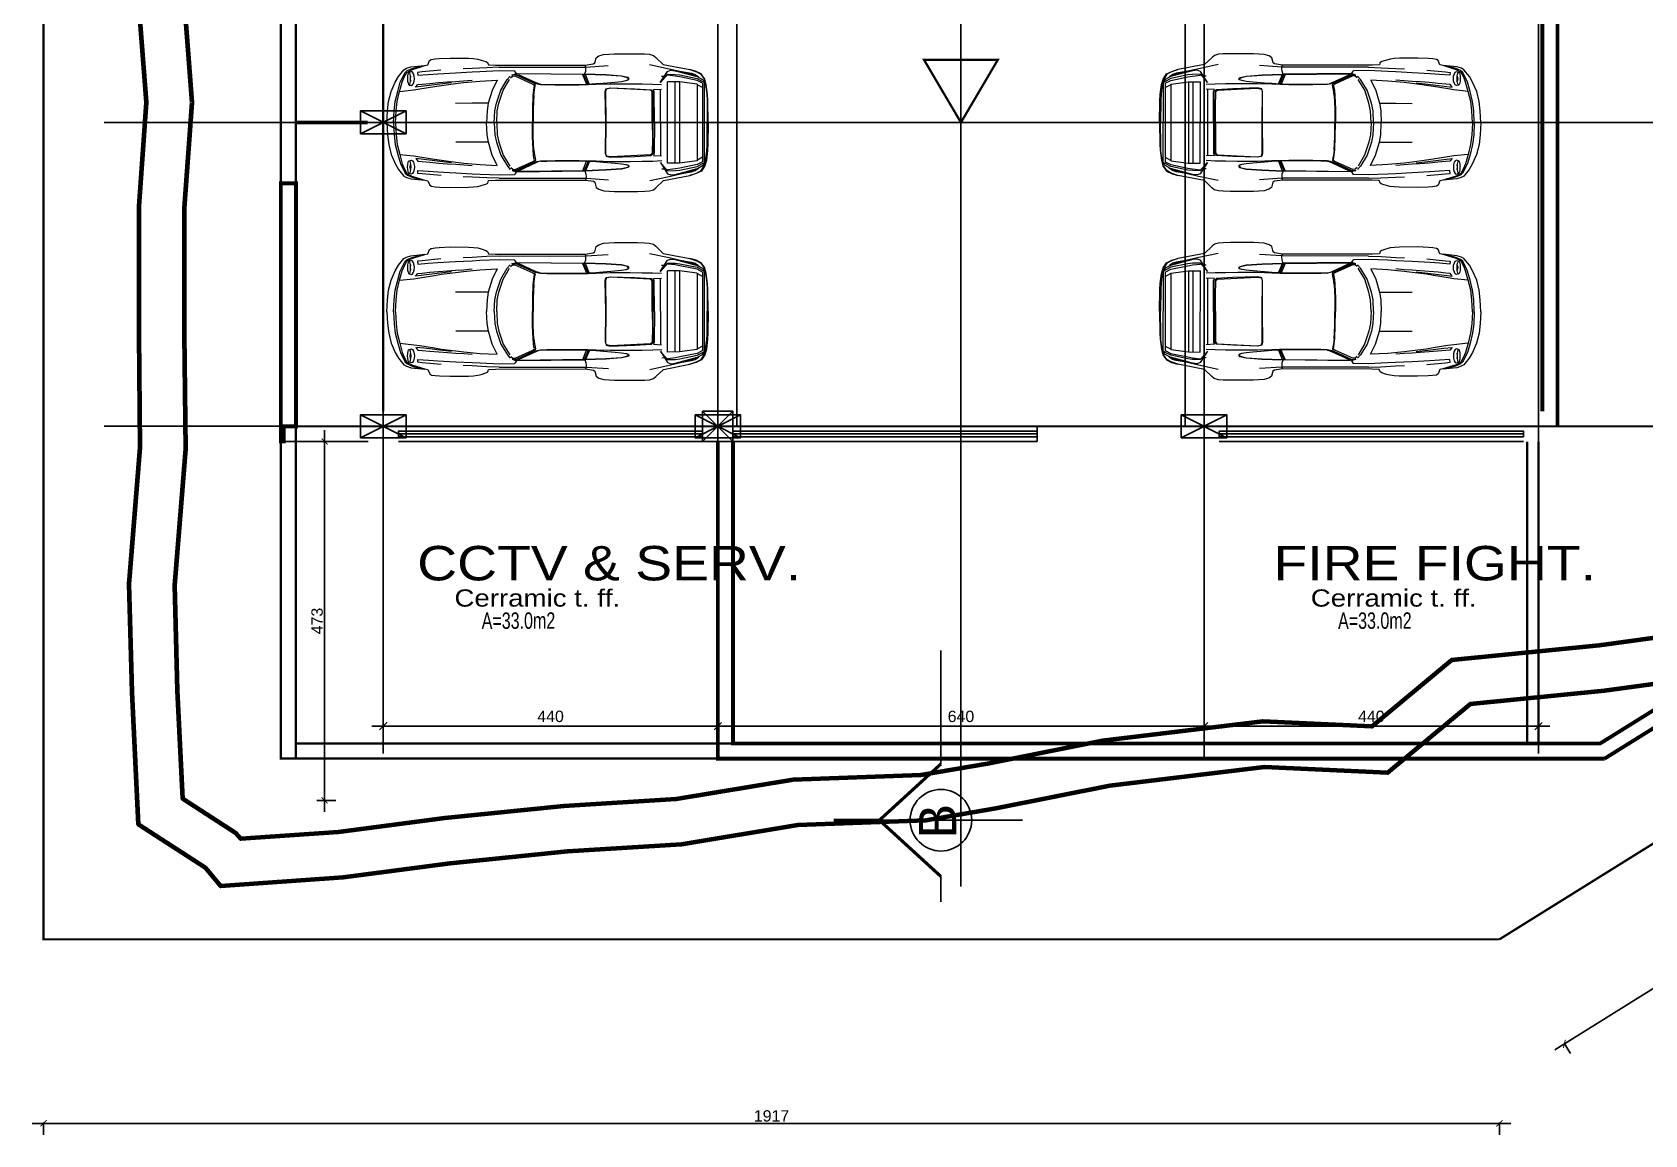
# Model space of a CAD drawing. Extents: x 250879 to 348495, y -51522 to -9360.
# Drawn here: x 326427 to 328550, y -44305 to -42853 of the extents above; entities that cross this region are included whole.
import ezdxf

# ---------------------------------------------------------------- set-up
doc = ezdxf.new("R2010")
doc.units = 0
doc.layers.get('0').update_dxf_attribs({"linetype": 'CONTINUOUS'})
doc.layers.get('DEFPOINTS').update_dxf_attribs({"color": 9, "linetype": 'CONTINUOUS'})
for name, color, linetype, lineweight in [('A-text finishing', 6, 'CONTINUOUS', 13), ('A-text function', 30, 'CONTINUOUS', 20), ('excavation border', 5, 'CONTINUOUS', 30), ('FIGURES', 153, 'CONTINUOUS', 0)]:
    doc.layers.add(name, color=color, linetype=linetype, lineweight=lineweight)
for name, color, linetype in [('AXIS', 1, 'CONTINUOUS'), ('COLUMN', 5, 'CONTINUOUS'), ('DIM', 3, 'CONTINUOUS'), ('FURNITURE', 4, 'CONTINUOUS'), ('HATCH', 8, 'CONTINUOUS'), ('TEXT', 3, 'CONTINUOUS'), ('WALL', 7, 'CONTINUOUS'), ('WALL1', 2, 'CONTINUOUS')]:
    doc.layers.add(name, color=color, linetype=linetype)
doc.styles.add('ARIAL', font='BOD_CR.TTF', dxfattribs={"width": 1.2})
doc.styles.get("Standard").update_dxf_attribs({"font": 'sanss___.ttf', "height": 15})
doc.dimstyles.get("Standard").update_dxf_attribs({"dimtxt": 15, "dimasz": 10, "dimexe": 10, "dimexo": 30, "dimgap": 5, "dimtad": 1, "dimdec": 0, "dimdsep": 46, "dimtxsty": 'Standard', "dimblk1": 'ARCHTICK', "dimblk2": 'ARCHTICK', "dimsah": 1, "dimcen": 2.5, "dimdle": 15, "dimclrd": 3, "dimclre": 3, "dimclrt": 3, "dimazin": 0, "dimtfac": 1, "dimtdec": 0, "dimtmove": 2, "dimatfit": 2, "dimldrblk": 'ARCHTICK', "dimfxl": 1.0455, "dimfxlon": 1, "dimtolj": 1, "dimtzin": 0, "dimarcsym": 0})
doc.dimstyles.new('STANDARD$0', dxfattribs={"dimscale": 0, "dimtxt": 12, "dimasz": 8, "dimexe": 15, "dimexo": 0.0625, "dimgap": 2, "dimtad": 1, "dimdec": 0, "dimzin": 0, "dimdsep": 46, "dimtxsty": 'Standard', "dimblk1": 'ARCHTICK', "dimblk2": 'ARCHTICK', "dimsah": 1, "dimcen": 0.09, "dimdle": 15, "dimclrd": 3, "dimclre": 3, "dimclrt": 3, "dimazin": 0, "dimtfac": 1, "dimtdec": 0, "dimtofl": 0, "dimtmove": 1, "dimatfit": 3, "dimldrblk": 'ARCHTICK', "dimfxl": 1.0455, "dimfxlon": 1, "dimtolj": 1, "dimtzin": 0, "dimarcsym": 0})

# ---------------------------------------------------------------- blocks, each defined once
blk = doc.blocks.new('_ARCHTICK')
at = {"color": 0, "linetype": 'ByBlock', "const_width": 0.15}
blk.add_lwpolyline([(-0.5, -0.5), (0.5, 0.5)], dxfattribs=at)
blk = doc.blocks.new('*D1621')
at = {"layer": 'DEFPOINTS', "color": 0, "linetype": 'ByBlock', "ltscale": 3, "transparency": 16777216}
for p in [(326888.8, -43759.3), (327329.3, -43759.3), (327329.3, -43767.1)]:
    blk.add_point(p, dxfattribs=at)
at = {"layer": 'WALL1', "color": 3, "linetype": 'ByBlock', "lineweight": -2, "ltscale": 3, "transparency": 16777216}
for p, q in [((326873.8, -43767.1), (327344.3, -43767.1)), ((326888.8, -43767.1), (326888.8, -43777.1)), ((327329.3, -43767.1), (327329.3, -43777.1))]:
    blk.add_line(p, q, dxfattribs=at)
at = {"layer": 'WALL1', "color": 3, "linetype": 'ByBlock', "lineweight": -2, "ltscale": 3, "transparency": 16777216, "xscale": 10, "yscale": 10, "zscale": 10, "rotation": 180}
blk.add_blockref('_ARCHTICK', (326888.8, -43767.1), dxfattribs=at)
at = {"layer": 'WALL1', "color": 3, "linetype": 'ByBlock', "lineweight": -2, "ltscale": 3, "transparency": 16777216, "xscale": 10, "yscale": 10, "zscale": 10}
blk.add_blockref('_ARCHTICK', (327329.3, -43767.1), dxfattribs=at)
at = {"layer": 'WALL1', "color": 3, "linetype": 'ByBlock', "ltscale": 3, "transparency": 16777216, "insert": (327109.1, -43754.3), "char_height": 15, "attachment_point": 5}
blk.add_mtext('\\A1;440', dxfattribs=at)
blk = doc.blocks.new('*D1622')
at = {"layer": 'DEFPOINTS', "color": 0, "linetype": 'ByBlock', "ltscale": 3, "transparency": 16777216}
for p in [(327329.3, -43759.3), (327969.6, -43767.1), (327969.6, -43767.1)]:
    blk.add_point(p, dxfattribs=at)
at = {"layer": 'WALL1', "color": 3, "linetype": 'ByBlock', "lineweight": -2, "ltscale": 3, "transparency": 16777216}
for p, q in [((327969.6, -43767.1), (327969.6, -43757.1)), ((327314.3, -43767.1), (327984.6, -43767.1)), ((327329.3, -43767.1), (327329.3, -43777.1))]:
    blk.add_line(p, q, dxfattribs=at)
at = {"layer": 'WALL1', "color": 3, "linetype": 'ByBlock', "lineweight": -2, "ltscale": 3, "transparency": 16777216, "xscale": 10, "yscale": 10, "zscale": 10, "rotation": 180}
blk.add_blockref('_ARCHTICK', (327329.3, -43767.1), dxfattribs=at)
at = {"layer": 'WALL1', "color": 3, "linetype": 'ByBlock', "lineweight": -2, "ltscale": 3, "transparency": 16777216, "xscale": 10, "yscale": 10, "zscale": 10}
blk.add_blockref('_ARCHTICK', (327969.6, -43767.1), dxfattribs=at)
at = {"layer": 'WALL1', "color": 3, "linetype": 'ByBlock', "ltscale": 3, "transparency": 16777216, "insert": (327649.5, -43754.3), "char_height": 15, "attachment_point": 5}
blk.add_mtext('\\A1;640', dxfattribs=at)
blk = doc.blocks.new('*D1629')
at = {"layer": 'DEFPOINTS', "color": 0, "linetype": 'ByBlock', "ltscale": 3, "transparency": 16777216}
for p in [(327969.6, -43759.3), (328410.1, -43759.3), (327969.6, -43767.1)]:
    blk.add_point(p, dxfattribs=at)
at = {"layer": 'WALL1', "color": 3, "linetype": 'ByBlock', "lineweight": -2, "ltscale": 3, "transparency": 16777216}
for p, q in [((328425.1, -43767.1), (327954.6, -43767.1)), ((327969.6, -43767.1), (327969.6, -43777.1)), ((328410.1, -43767.1), (328410.1, -43777.1))]:
    blk.add_line(p, q, dxfattribs=at)
at = {"layer": 'WALL1', "color": 3, "linetype": 'ByBlock', "lineweight": -2, "ltscale": 3, "transparency": 16777216, "xscale": 10, "yscale": 10, "zscale": 10, "rotation": 180}
blk.add_blockref('_ARCHTICK', (327969.6, -43767.1), dxfattribs=at)
at = {"layer": 'WALL1', "color": 3, "linetype": 'ByBlock', "lineweight": -2, "ltscale": 3, "transparency": 16777216, "xscale": 10, "yscale": 10, "zscale": 10}
blk.add_blockref('_ARCHTICK', (328410.1, -43767.1), dxfattribs=at)
at = {"layer": 'WALL1', "color": 3, "linetype": 'ByBlock', "ltscale": 3, "transparency": 16777216, "insert": (328189.9, -43754.3), "char_height": 15, "attachment_point": 5}
blk.add_mtext('\\A1;440', dxfattribs=at)
blk = doc.blocks.new('*D1631')
at = {"layer": 'DEFPOINTS', "color": 0, "linetype": 'Continuous', "ltscale": 3, "transparency": 16777216}
for p in [(326688.3, -43392.3), (326688.3, -43864.8), (326811.5, -43864.8)]:
    blk.add_point(p, dxfattribs=at)
at = {"layer": 'WALL', "color": 3, "linetype": 'Continuous', "lineweight": -2, "ltscale": 3, "transparency": 16777216}
for p, q in [((326811.5, -43377.3), (326811.5, -43879.8)), ((326801.5, -43392.3), (326826.5, -43392.3)), ((326801.5, -43864.8), (326826.5, -43864.8))]:
    blk.add_line(p, q, dxfattribs=at)
at = {"layer": 'WALL', "color": 3, "linetype": 'Continuous', "lineweight": -2, "ltscale": 3, "transparency": 16777216, "xscale": 8, "yscale": 8, "zscale": 8}
for p, rotation in [((326811.5, -43392.3), 90), ((326811.5, -43864.8), 270)]:
    blk.add_blockref('_ARCHTICK', p, dxfattribs=dict(at, rotation=rotation))
at = {"layer": 'WALL', "color": 3, "linetype": 'Continuous', "ltscale": 3, "transparency": 16777216, "insert": (326801.7, -43628.6), "char_height": 15, "attachment_point": 5, "rotation": 90}
blk.add_mtext('\\A1;473', dxfattribs=at)
blk = doc.blocks.new('XREF1$0$02PCAR09')
at = {"color": 0, "linetype": 'ByBlock'}
for p, q in [((-139.39, 33.77), (-143.26, 30.05)), ((-138.14, 34.83), (-139.39, 33.77)), ((-136.04, 35.43), (-138.14, 34.83)), ((-133.57, 35.58), (-136.04, 35.43)), ((-129.86, 35.7), (-133.57, 35.58)), ((-117.88, 35.7), (-129.86, 35.7)), ((-112.33, 35.34), (-117.88, 35.7)), ((-109.85, 34.59), (-112.33, 35.34)), ((-108.47, 33.6), (-109.85, 34.59)), ((-107.73, 30.95), (-108.47, 33.6)), ((-42.26, 33.45), (-44.85, 33.29)), ((-32.75, 33.53), (-42.26, 33.45)), ((-27.18, 33.31), (-32.75, 33.53)), ((-164.79, 22.49), (-162.98, 25.22)), ((-162.98, 25.22), (-160.29, 26.5)), ((-160.49, 26.23), (-162.81, 24.98)), ((-149.39, 26.87), (-160.88, 23.8)), ((-157.04, 27.42), (-160.49, 26.23)), ((-160.29, 26.5), (-157.04, 27.42)), ((-157.91, 25.53), (-159.78, 24.91)), ((-152.81, 26.43), (-157.91, 25.53)), ((-153.83, 25.85), (-157.91, 25.01)), ((-143.26, 30.05), (-157.04, 27.42)), ((-153.47, 26.28), (-153.83, 25.85)), ((-146.25, 27.9), (-152.81, 26.43)), ((-147.04, 27.13), (-149.39, 26.87)), ((-145.43, 26.52), (-147.04, 27.13)), ((-136.16, 30.07), (-146.25, 27.9)), ((-141.73, 20.71), (-145.43, 26.52)), ((-103.18, 28.82), (-114.79, 29.59)), ((-113.44, 24.69), (-102.68, 25.08)), ((-107, 30.43), (-107.73, 30.95)), ((-102.8, 29.76), (-107, 30.43)), ((-103.18, 28.82), (-102.8, 29.76)), ((-58.2, 28.79), (-103.18, 28.82)), ((-103.18, 28.09), (-103.18, 28.82)), ((-103.06, 26.7), (-103.18, 28.09)), ((-102.68, 25.44), (-103.06, 26.7)), ((-56.22, 29.83), (-102.8, 29.76)), ((-67.1, 25.44), (-102.68, 25.06)), ((-102.68, 25.08), (-102.68, 25.44)), ((-102.68, 24.94), (-67.65, 25.32)), ((-66.42, 25.2), (-67.39, 24.89)), ((-67.1, 25.46), (-66.11, 26.89)), ((-67.1, 25.54), (-67.1, 25.54)), ((-64.81, 24.72), (-67.1, 25.46)), ((-58.32, 27.06), (-66.11, 26.89)), ((-48.2, 26.63), (-58.32, 27.06)), ((-58.2, 28.77), (-51.78, 28.55)), ((-52.64, 29.95), (-56.22, 29.83)), ((-52.16, 31.23), (-52.64, 29.95)), ((-51.29, 31.76), (-52.16, 31.23)), ((-51.78, 28.55), (-44.15, 28.14)), ((-48.85, 32.53), (-51.29, 31.76)), ((-47.09, 33.02), (-48.85, 32.53)), ((-44.15, 26.41), (-48.2, 26.63)), ((-44.85, 33.29), (-47.09, 33.02)), ((-44.15, 28.14), (-39.54, 27.93)), ((-35.6, 25.95), (-44.15, 26.41)), ((-26.33, 25.46), (-35.6, 25.95)), ((-28.03, 27.35), (-18.29, 26.45)), ((-24.96, 33.14), (-27.18, 33.31)), ((-21.41, 25.08), (-26.33, 25.46)), ((-22.98, 32.83), (-24.96, 33.14)), ((-22.13, 32.24), (-22.98, 32.83)), ((-21.22, 30), (-22.13, 32.24)), ((-16.03, 24.72), (-21.41, 25.08)), ((-19.65, 29.66), (-21.22, 30)), ((-12.48, 29.04), (-19.65, 29.78)), ((-12.79, 27.56), (-19.65, 29.66)), ((-18.29, 26.45), (-15.88, 26.19)), ((-13.04, 28.18), (-17.96, 29.55)), ((-15.88, 26.19), (-16.03, 24.72)), ((-14.12, 24.14), (-13.76, 25.41)), ((-13.76, 25.41), (-13.28, 26.26)), ((-13.28, 26.26), (-12.67, 26.55)), ((-10.59, 27.09), (-13.04, 28.18)), ((-10.26, 26.19), (-12.79, 27.56)), ((-12.67, 26.55), (-11.49, 26.19)), ((-10.14, 28.29), (-12.48, 29.04)), ((-12.22, 24.26), (-12.07, 25.22)), ((-12.07, 25.22), (-11.81, 25.93)), ((-11.81, 25.93), (-11.49, 26.19)), ((-11.49, 26.19), (-11.18, 25.93)), ((-11.18, 25.93), (-10.93, 25.22)), ((-10.93, 25.22), (-10.74, 24.13)), ((-9.43, 26.13), (-10.59, 27.09)), ((-8.9, 23.63), (-10.26, 26.19)), ((-8.78, 27.56), (-10.14, 28.29)), ((-6.9, 21.08), (-9.43, 26.13)), ((-5.94, 24.09), (-8.78, 27.56)), ((-166.21, 14.44), (-165.56, 19.69)), ((-165.19, 19.69), (-165.8, 14.82)), ((-165.56, 19.69), (-164.79, 22.49)), ((-164.42, 22.49), (-165.19, 19.69)), ((-163.6, 22.32), (-164.59, 21.21)), ((-163.6, 21.32), (-164.59, 20.71)), ((-164.59, -21.21), (-164.59, 21.21)), ((-162.81, 24.98), (-164.42, 22.49)), ((-160.88, 23.8), (-163.6, 22.32)), ((-160.77, 22.81), (-163.6, 21.32)), ((-163.6, 20.33), (-160.77, 21.82)), ((-163.6, 20.33), (-163.6, -20.33)), ((-163.6, 18.05), (-160.88, 19.53)), ((-161.5, 23.73), (-161.74, 23.33)), ((-159.78, 24.91), (-161.5, 23.73)), ((-151.85, 24.65), (-160.77, 22.81)), ((-160.77, 21.82), (-151.85, 23.66)), ((-160.77, 19.82), (-151.61, 21.07)), ((-160.77, 19.82), (-160.77, -19.82)), ((-159.78, 24.24), (-160.17, 23.99)), ((-157.91, 25.01), (-159.78, 24.24)), ((-149.51, 24.91), (-151.85, 24.65)), ((-151.85, 23.66), (-149.51, 24.04)), ((-151.61, 21.07), (-151.61, -21.07)), ((-151.61, 21.07), (-145.43, 21.07)), ((-145.43, 25.03), (-149.51, 24.91)), ((-149.51, 24.04), (-145.43, 24.53)), ((-149.26, 21.07), (-149.26, -21.19)), ((-145.43, 25.03), (-141.73, 20.73)), ((-145.43, 24.53), (-145.43, 25.03)), ((-145.43, -21.07), (-145.43, 21.07)), ((-142.39, 24.02), (-143.85, 23.95)), ((-137.77, 19.96), (-142.39, 19.75)), ((-138.14, 17.06), (-142.38, 17.26)), ((-141.73, 17.26), (-141.73, -17.16)), ((-138.57, 15.9), (-138.14, 17.06)), ((-132.34, 20.03), (-137.77, 19.96)), ((-136.98, 17.01), (-137.51, 16.58)), ((-137.08, 16.44), (-136.55, 16.78)), ((-128.55, 17.52), (-136.98, 17.01)), ((-136.55, 16.78), (-115.95, 17.82)), ((-126.04, 20.1), (-132.34, 20.03)), ((-115.76, 17.94), (-128.55, 17.52)), ((-115.78, 20.11), (-126.04, 20.1)), ((-125.42, 22.45), (-125.37, 22.96)), ((-125.08, 22.11), (-125.42, 22.45)), ((-125.37, 22.96), (-124.86, 23.34)), ((-125.15, 22.43), (-125.13, 22.84)), ((-124.89, 22.11), (-125.15, 22.43)), ((-125.13, 22.84), (-124.69, 23.22)), ((-124.01, 21.73), (-125.08, 22.11)), ((-123.84, 21.73), (-124.89, 22.11)), ((-124.86, 23.34), (-121.58, 24.14)), ((-124.69, 23.22), (-121.6, 24.01)), ((-121.62, 21.38), (-124.01, 21.73)), ((-121.62, 21.38), (-123.84, 21.73)), ((-118.22, 21.03), (-121.62, 21.38)), ((-121.6, 24.01), (-113.44, 24.57)), ((-121.58, 24.14), (-113.44, 24.69)), ((-112.19, 20.51), (-118.22, 21.03)), ((-115.95, 17.82), (-113.73, 17.36)), ((-108.37, 19.87), (-115.78, 20.11)), ((-113.56, 17.48), (-115.76, 17.94)), ((-113.73, 17.36), (-113.35, 15.95)), ((-113.2, 16.07), (-113.56, 17.48)), ((-113.44, 24.57), (-102.68, 24.96)), ((-108.37, 20.23), (-112.19, 20.51)), ((-104.22, 19.99), (-108.37, 20.23)), ((-104.27, 19.73), (-108.37, 19.87)), ((-104.9, 20.03), (-102.9, 24.96)), ((-99.56, 19.65), (-104.27, 19.73)), ((-104.22, 19.99), (-102.17, 24.96)), ((-99.52, 19.84), (-104.22, 19.99)), ((-101.45, 24.96), (-103.47, 19.98)), ((-102.68, 25.06), (-102.68, 24.94)), ((-87.11, 19.64), (-99.56, 19.65)), ((-87.11, 19.87), (-99.52, 19.84)), ((-82.86, 19.87), (-87.11, 19.87)), ((-82.86, 19.72), (-87.11, 19.64)), ((-79.67, 19.98), (-82.86, 19.87)), ((-79.63, 19.86), (-82.86, 19.72)), ((-79.67, 19.96), (-78.74, 20.2)), ((-77.89, 20.2), (-79.63, 19.86)), ((-78.74, 20.2), (-77.45, 20.66)), ((-77.21, 20.44), (-77.89, 20.2)), ((-77.45, 20.66), (-68.24, 24.88)), ((-76.59, 20.66), (-77.21, 20.44)), ((-76.95, 19.52), (-76.71, 20.25)), ((-76.73, 18.37), (-76.95, 19.52)), ((-76.42, 16.82), (-76.73, 18.37)), ((-76.71, 20.25), (-76.17, 20.52)), ((-67.39, 24.89), (-76.59, 20.66)), ((-76.22, 19.69), (-76.44, 19.24)), ((-76.44, 19.24), (-76.15, 18.22)), ((-76.1, 14.07), (-76.42, 16.82)), ((-75.65, 20.03), (-76.22, 19.69)), ((-76.17, 20.52), (-66.86, 24.77)), ((-76.15, 18.22), (-75.93, 16.82)), ((-75.93, 16.82), (-75.72, 13.98)), ((-66.4, 24.24), (-75.65, 20.03)), ((-66.86, 24.77), (-65.78, 24.81)), ((-65.14, 24.16), (-66.4, 24.24)), ((-65.78, 24.81), (-64.81, 24.72)), ((-64.13, 23.29), (-65.14, 24.16)), ((-62.4, 22.49), (-63.89, 24.21)), ((-60.22, 16.82), (-63.6, 22.49)), ((-58.97, 16.82), (-62.4, 22.49)), ((-60.22, 16.82), (-60.22, 16.82)), ((-58, 10.14), (-60.22, 16.82)), ((-56.75, 10.14), (-58.97, 16.82)), ((-57.13, 22.11), (-54.53, 16.8)), ((-48.2, 21.63), (-57.13, 22.11)), ((-54.53, 16.8), (-52.55, 10.14)), ((-39.78, 20.85), (-48.2, 21.63)), ((-39.78, 21.75), (-44.12, 22.11)), ((-35.6, 21.46), (-39.78, 21.75)), ((-35.6, 20.37), (-39.78, 20.85)), ((-31.38, 21.21), (-35.6, 21.46)), ((-28.21, 19.38), (-35.6, 20.37)), ((-33.48, 20.69), (-27.45, 19.99)), ((-26.79, 20.88), (-31.38, 21.21)), ((-24.62, 18.78), (-28.21, 19.38)), ((-27.45, 19.99), (-23.36, 19.5)), ((-22.2, 20.45), (-26.79, 20.88)), ((-17.01, 17.6), (-24.62, 18.78)), ((-23.36, 19.5), (-19.12, 18.97)), ((-18.2, 20.06), (-22.2, 20.45)), ((-19.12, 18.97), (-14.89, 18.51)), ((-16, 19.87), (-18.2, 20.06)), ((-13.95, 17.11), (-17.01, 17.6)), ((-14.89, 18.51), (-16, 19.87)), ((-14.22, 22.91), (-14.12, 24.14)), ((-14.12, 21.68), (-14.22, 22.91)), ((-13.76, 20.44), (-14.12, 21.68)), ((-6.56, 16.32), (-13.95, 17.11)), ((-13.28, 19.65), (-13.76, 20.44)), ((-12.67, 19.33), (-13.28, 19.65)), ((-11.49, 19.6), (-12.67, 19.33)), ((-12.31, 22.86), (-12.22, 24.26)), ((-12.24, 21.56), (-12.31, 22.86)), ((-12.04, 22.86), (-12.24, 21.56)), ((-12.07, 20.57), (-12.24, 21.58)), ((-12.22, 24.26), (-12.04, 22.86)), ((-11.81, 19.84), (-12.07, 20.57)), ((-11.49, 19.6), (-11.81, 19.84)), ((-11.18, 19.81), (-11.49, 19.6)), ((-10.93, 20.51), (-11.18, 19.81)), ((-10.74, 21.58), (-10.93, 20.51)), ((-10.74, 24.13), (-10.69, 22.86)), ((-10.69, 22.86), (-10.74, 21.58)), ((-7.91, 21.15), (-8.9, 23.63)), ((-6.56, 16.32), (-7.91, 21.15)), ((-5.57, 16.32), (-6.9, 21.08)), ((-4.27, 21.14), (-5.94, 24.09)), ((-2.17, 16.31), (-4.27, 21.14)), ((-166.57, 0.02), (-166.35, 11.22)), ((-166.35, 11.22), (-166.21, 14.44)), ((-165.94, 11.59), (-166.08, 0)), ((-165.8, 14.82), (-165.94, 11.59)), ((-138.66, 0), (-138.57, 15.9)), ((-137.9, 15.9), (-138.04, 8.28)), ((-137.51, 16.58), (-137.9, 15.9)), ((-137.56, 8.16), (-137.48, 15.78)), ((-137.48, 15.78), (-137.08, 16.44)), ((-113.4, -0.02), (-113.2, 16.07)), ((-113.35, 15.95), (-113.4, 0.02)), ((-76.1, 14.07), (-75.74, 7.15)), ((-75.72, 13.98), (-75.43, 7.15)), ((-57.13, 6.18), (-58, 10.14)), ((-55.9, 6.18), (-56.75, 10.14)), ((-52.55, 10.14), (-44.12, 10.09)), ((-52.55, 10.14), (-51.92, 6.18)), ((-44.12, 10.09), (-35.6, 10.09)), ((-5.26, 11.13), (-6.56, 16.32)), ((-4.27, 11.13), (-5.57, 16.32)), ((-4.7, 6.2), (-5.26, 11.13)), ((-3.7, 6.2), (-4.27, 11.13)), ((-0.87, 11.13), (-2.17, 16.31)), ((-0.31, 6.18), (-0.87, 11.13)), ((-165.94, -11.59), (-166.08, 0)), ((-138.66, 0), (-138.57, -15.9)), ((-138.04, 8.28), (-138.04, 0)), ((-138.04, -8.28), (-138.04, 0)), ((-137.56, 0), (-137.56, 8.16)), ((-137.56, 0), (-137.56, -8.16)), ((-113.4, 0.02), (-113.2, -16.07)), ((-75.74, 7.15), (-75.77, 0)), ((-75.74, -7.15), (-75.77, 0)), ((-75.43, 7.15), (-75.4, 0)), ((-75.43, -7.15), (-75.4, 0)), ((-56.89, 0), (-57.13, 6.18)), ((-56.89, 0), (-57.13, -6.18)), ((-55.64, 0), (-55.9, 6.18)), ((-55.64, 0), (-55.9, -6.18)), ((-51.92, 6.18), (-51.68, 0)), ((-51.92, -6.18), (-51.68, 0)), ((-4.39, 0), (-4.7, 6.2)), ((-4.39, 0), (-4.7, -6.2)), ((-3.4, 0), (-3.7, 6.2)), ((-3.4, 0), (-3.7, -6.2)), ((0, 0), (-0.31, 6.18)), ((0, 0), (-0.31, -6.18)), ((-166.57, -0.02), (-166.35, -11.22)), ((-137.9, -15.9), (-138.04, -8.28)), ((-137.56, -8.16), (-137.48, -15.78)), ((-113.35, -15.95), (-113.4, -0.02)), ((-76.1, -14.07), (-75.74, -7.15)), ((-75.72, -13.98), (-75.43, -7.15)), ((-57.13, -6.18), (-58, -10.14)), ((-55.9, -6.18), (-56.75, -10.14)), ((-52.55, -10.14), (-51.92, -6.18)), ((-4.7, -6.2), (-5.26, -11.13)), ((-3.7, -6.2), (-4.27, -11.13)), ((-0.31, -6.18), (-0.87, -11.13)), ((-166.35, -11.22), (-166.21, -14.44)), ((-166.21, -14.44), (-165.56, -19.69)), ((-165.8, -14.82), (-165.94, -11.59)), ((-165.19, -19.69), (-165.8, -14.82)), ((-138.57, -15.9), (-138.14, -17.06)), ((-137.51, -16.58), (-137.9, -15.9)), ((-136.98, -17.01), (-137.51, -16.58)), ((-137.48, -15.78), (-137.08, -16.44)), ((-137.08, -16.44), (-136.55, -16.78)), ((-113.73, -17.36), (-113.35, -15.95)), ((-113.2, -16.07), (-113.56, -17.48)), ((-76.1, -14.07), (-76.42, -16.82)), ((-75.93, -16.82), (-75.72, -13.98)), ((-58, -10.14), (-60.22, -16.82)), ((-56.75, -10.14), (-58.97, -16.82)), ((-54.53, -16.8), (-52.55, -10.14)), ((-52.55, -10.14), (-44.12, -10.09)), ((-44.12, -10.09), (-35.6, -10.09)), ((-6.56, -16.32), (-13.95, -17.11)), ((-6.56, -16.32), (-7.91, -21.15)), ((-5.57, -16.32), (-6.9, -21.08)), ((-5.26, -11.13), (-6.56, -16.32)), ((-4.27, -11.13), (-5.57, -16.32)), ((-2.17, -16.31), (-4.27, -21.14)), ((-0.87, -11.13), (-2.17, -16.31)), ((-165.56, -19.69), (-164.79, -22.49)), ((-164.42, -22.49), (-165.19, -19.69)), ((-164.79, -22.49), (-162.98, -25.22)), ((-163.6, -21.32), (-164.59, -20.71)), ((-163.6, -22.32), (-164.59, -21.21)), ((-162.81, -24.98), (-164.42, -22.49)), ((-163.6, -18.05), (-160.88, -19.53)), ((-163.6, -20.33), (-160.77, -21.82)), ((-160.77, -22.81), (-163.6, -21.32)), ((-160.88, -23.8), (-163.6, -22.32)), ((-160.49, -26.23), (-162.81, -24.98)), ((-161.5, -23.73), (-161.74, -23.33)), ((-159.78, -24.91), (-161.5, -23.73)), ((-149.39, -26.87), (-160.88, -23.8)), ((-160.77, -19.82), (-151.61, -21.07)), ((-160.77, -21.82), (-151.85, -23.66)), ((-151.85, -24.65), (-160.77, -22.81)), ((-159.78, -24.24), (-160.17, -23.99)), ((-157.91, -25.01), (-159.78, -24.24)), ((-157.91, -25.53), (-159.78, -24.91)), ((-153.83, -25.85), (-157.91, -25.01)), ((-151.85, -23.66), (-149.51, -24.04)), ((-149.51, -24.91), (-151.85, -24.65)), ((-151.61, -21.07), (-145.43, -21.07)), ((-149.51, -24.04), (-145.43, -24.53)), ((-145.43, -25.03), (-149.51, -24.91)), ((-141.73, -20.71), (-145.43, -26.52)), ((-145.43, -25.03), (-141.73, -20.73)), ((-145.43, -24.53), (-145.43, -25.03)), ((-142.39, -24.02), (-143.85, -23.95)), ((-137.77, -19.96), (-142.39, -19.75)), ((-138.14, -17.06), (-142.38, -17.26)), ((-132.34, -20.03), (-137.77, -19.96)), ((-128.55, -17.52), (-136.98, -17.01)), ((-136.55, -16.78), (-115.95, -17.82)), ((-126.04, -20.1), (-132.34, -20.03)), ((-115.76, -17.94), (-128.55, -17.52)), ((-115.78, -20.11), (-126.04, -20.1)), ((-125.08, -22.11), (-125.42, -22.45)), ((-125.42, -22.45), (-125.37, -22.96)), ((-125.37, -22.96), (-124.86, -23.34)), ((-124.89, -22.11), (-125.15, -22.43)), ((-125.15, -22.43), (-125.13, -22.84)), ((-125.13, -22.84), (-124.69, -23.22)), ((-124.01, -21.73), (-125.08, -22.11)), ((-123.84, -21.73), (-124.89, -22.11)), ((-124.86, -23.34), (-121.58, -24.14)), ((-124.69, -23.22), (-121.6, -24.01)), ((-121.62, -21.38), (-124.01, -21.73)), ((-121.62, -21.38), (-123.84, -21.73)), ((-118.22, -21.03), (-121.62, -21.38)), ((-121.6, -24.01), (-113.44, -24.57)), ((-121.58, -24.14), (-113.44, -24.69)), ((-112.19, -20.51), (-118.22, -21.03)), ((-115.95, -17.82), (-113.73, -17.36)), ((-108.37, -19.87), (-115.78, -20.11)), ((-113.56, -17.48), (-115.76, -17.94)), ((-113.44, -24.57), (-102.68, -24.96)), ((-113.44, -24.69), (-102.68, -25.08)), ((-108.37, -20.23), (-112.19, -20.51)), ((-104.27, -19.73), (-108.37, -19.87)), ((-104.22, -19.99), (-108.37, -20.23)), ((-104.9, -20.03), (-102.9, -24.96)), ((-99.56, -19.65), (-104.27, -19.73)), ((-99.52, -19.84), (-104.22, -19.99)), ((-104.22, -19.99), (-102.17, -24.96)), ((-101.45, -24.96), (-103.47, -19.98)), ((-102.68, -25.06), (-102.68, -24.94)), ((-102.68, -24.94), (-67.65, -25.32)), ((-67.1, -25.44), (-102.68, -25.06)), ((-87.11, -19.64), (-99.56, -19.65)), ((-87.11, -19.87), (-99.52, -19.84)), ((-82.86, -19.72), (-87.11, -19.64)), ((-82.86, -19.87), (-87.11, -19.87)), ((-79.63, -19.86), (-82.86, -19.72)), ((-79.67, -19.98), (-82.86, -19.87)), ((-79.67, -19.96), (-78.74, -20.2)), ((-77.89, -20.2), (-79.63, -19.86)), ((-78.74, -20.2), (-77.45, -20.66)), ((-77.21, -20.44), (-77.89, -20.2)), ((-77.45, -20.66), (-68.24, -24.88)), ((-76.59, -20.66), (-77.21, -20.44)), ((-76.73, -18.37), (-76.95, -19.52)), ((-76.95, -19.52), (-76.71, -20.25)), ((-76.42, -16.82), (-76.73, -18.37)), ((-76.71, -20.25), (-76.17, -20.52)), ((-67.39, -24.89), (-76.59, -20.66)), ((-76.44, -19.24), (-76.15, -18.22)), ((-76.22, -19.69), (-76.44, -19.24)), ((-75.65, -20.03), (-76.22, -19.69)), ((-76.17, -20.52), (-66.86, -24.77)), ((-76.15, -18.22), (-75.93, -16.82)), ((-66.4, -24.24), (-75.65, -20.03)), ((-66.42, -25.2), (-67.39, -24.89)), ((-64.81, -24.72), (-67.1, -25.46)), ((-66.86, -24.77), (-65.78, -24.81)), ((-65.14, -24.16), (-66.4, -24.24)), ((-65.78, -24.81), (-64.81, -24.72)), ((-64.13, -23.29), (-65.14, -24.16)), ((-62.4, -22.49), (-63.89, -24.21)), ((-60.22, -16.82), (-63.6, -22.49)), ((-58.97, -16.82), (-62.4, -22.49)), ((-60.22, -16.82), (-60.22, -16.82)), ((-57.13, -22.11), (-54.53, -16.8)), ((-48.2, -21.63), (-57.13, -22.11)), ((-39.78, -20.85), (-48.2, -21.63)), ((-39.78, -21.75), (-44.12, -22.11)), ((-35.6, -20.37), (-39.78, -20.85)), ((-35.6, -21.46), (-39.78, -21.75)), ((-28.21, -19.38), (-35.6, -20.37)), ((-31.38, -21.21), (-35.6, -21.46)), ((-33.48, -20.69), (-27.45, -19.99)), ((-26.79, -20.88), (-31.38, -21.21)), ((-24.62, -18.78), (-28.21, -19.38)), ((-27.45, -19.99), (-23.36, -19.5)), ((-22.2, -20.45), (-26.79, -20.88)), ((-17.01, -17.6), (-24.62, -18.78)), ((-23.36, -19.5), (-19.12, -18.97)), ((-18.2, -20.06), (-22.2, -20.45)), ((-16.03, -24.72), (-21.41, -25.08)), ((-19.12, -18.97), (-14.89, -18.51)), ((-16, -19.87), (-18.2, -20.06)), ((-13.95, -17.11), (-17.01, -17.6)), ((-15.88, -26.19), (-16.03, -24.72)), ((-14.89, -18.51), (-16, -19.87)), ((-14.12, -21.68), (-14.22, -22.91)), ((-14.22, -22.91), (-14.12, -24.14)), ((-13.76, -20.44), (-14.12, -21.68)), ((-14.12, -24.14), (-13.76, -25.41)), ((-13.28, -19.65), (-13.76, -20.44)), ((-12.67, -19.33), (-13.28, -19.65)), ((-11.49, -19.6), (-12.67, -19.33)), ((-12.24, -21.56), (-12.31, -22.86)), ((-12.31, -22.86), (-12.22, -24.26)), ((-12.07, -20.57), (-12.24, -21.58)), ((-12.04, -22.86), (-12.24, -21.56)), ((-12.22, -24.26), (-12.04, -22.86)), ((-12.22, -24.26), (-12.07, -25.22)), ((-11.81, -19.84), (-12.07, -20.57)), ((-11.49, -19.6), (-11.81, -19.84)), ((-11.18, -19.81), (-11.49, -19.6)), ((-10.93, -20.51), (-11.18, -19.81)), ((-10.74, -21.58), (-10.93, -20.51)), ((-10.93, -25.22), (-10.74, -24.13)), ((-10.69, -22.86), (-10.74, -21.58)), ((-10.74, -24.13), (-10.69, -22.86)), ((-8.9, -23.63), (-10.26, -26.19)), ((-6.9, -21.08), (-9.43, -26.13)), ((-7.91, -21.15), (-8.9, -23.63)), ((-5.94, -24.09), (-8.78, -27.56)), ((-4.27, -21.14), (-5.94, -24.09)), ((-162.98, -25.22), (-160.29, -26.5)), ((-157.04, -27.42), (-160.49, -26.23)), ((-160.29, -26.5), (-157.04, -27.42)), ((-152.81, -26.43), (-157.91, -25.53)), ((-143.26, -30.05), (-157.04, -27.42)), ((-153.47, -26.28), (-153.83, -25.85)), ((-146.25, -27.9), (-152.81, -26.43)), ((-147.04, -27.13), (-149.39, -26.87)), ((-145.43, -26.52), (-147.04, -27.13)), ((-136.16, -30.07), (-146.25, -27.9)), ((-139.39, -33.77), (-143.26, -30.05)), ((-103.18, -28.82), (-114.79, -29.59)), ((-107.73, -30.95), (-108.47, -33.6)), ((-107, -30.43), (-107.73, -30.95)), ((-102.8, -29.76), (-107, -30.43)), ((-103.06, -26.7), (-103.18, -28.09)), ((-103.18, -28.09), (-103.18, -28.82)), ((-58.2, -28.79), (-103.18, -28.82)), ((-103.18, -28.82), (-102.8, -29.76)), ((-102.68, -25.44), (-103.06, -26.7)), ((-56.22, -29.83), (-102.8, -29.76)), ((-102.68, -25.08), (-102.68, -25.44)), ((-67.1, -25.46), (-66.11, -26.89)), ((-67.1, -25.54), (-67.1, -25.54)), ((-58.32, -27.06), (-66.11, -26.89)), ((-48.2, -26.63), (-58.32, -27.06)), ((-58.2, -28.77), (-51.78, -28.55)), ((-52.64, -29.95), (-56.22, -29.83)), ((-52.16, -31.23), (-52.64, -29.95)), ((-51.29, -31.76), (-52.16, -31.23)), ((-51.78, -28.55), (-44.15, -28.14)), ((-48.85, -32.53), (-51.29, -31.76)), ((-47.09, -33.02), (-48.85, -32.53)), ((-44.15, -26.41), (-48.2, -26.63)), ((-44.85, -33.29), (-47.09, -33.02)), ((-42.26, -33.45), (-44.85, -33.29)), ((-35.6, -25.95), (-44.15, -26.41)), ((-44.15, -28.14), (-39.54, -27.93)), ((-26.33, -25.46), (-35.6, -25.95)), ((-27.18, -33.31), (-32.75, -33.53)), ((-28.03, -27.35), (-18.29, -26.45)), ((-24.96, -33.14), (-27.18, -33.31)), ((-21.41, -25.08), (-26.33, -25.46)), ((-22.98, -32.83), (-24.96, -33.14)), ((-22.13, -32.24), (-22.98, -32.83)), ((-21.22, -30), (-22.13, -32.24)), ((-19.65, -29.66), (-21.22, -30)), ((-12.79, -27.56), (-19.65, -29.66)), ((-12.48, -29.04), (-19.65, -29.78)), ((-18.29, -26.45), (-15.88, -26.19)), ((-13.04, -28.18), (-17.96, -29.55)), ((-13.76, -25.41), (-13.28, -26.26)), ((-13.28, -26.26), (-12.67, -26.55)), ((-10.59, -27.09), (-13.04, -28.18)), ((-10.26, -26.19), (-12.79, -27.56)), ((-12.67, -26.55), (-11.49, -26.19)), ((-10.14, -28.29), (-12.48, -29.04)), ((-12.07, -25.22), (-11.81, -25.93)), ((-11.81, -25.93), (-11.49, -26.19)), ((-11.49, -26.19), (-11.18, -25.93)), ((-11.18, -25.93), (-10.93, -25.22)), ((-9.43, -26.13), (-10.59, -27.09)), ((-8.78, -27.56), (-10.14, -28.29)), ((-138.14, -34.83), (-139.39, -33.77)), ((-136.04, -35.43), (-138.14, -34.83)), ((-133.57, -35.58), (-136.04, -35.43)), ((-129.86, -35.7), (-133.57, -35.58)), ((-117.88, -35.7), (-129.86, -35.7)), ((-112.33, -35.34), (-117.88, -35.7)), ((-109.85, -34.59), (-112.33, -35.34)), ((-108.47, -33.6), (-109.85, -34.59)), ((-32.75, -33.53), (-42.26, -33.45))]:
    blk.add_line(p, q, dxfattribs=at)
blk = doc.blocks.new('*D23')
at = {"layer": 'DEFPOINTS', "color": 0, "linetype": 'Continuous', "transparency": 16777216}
for p in [(157318.4, -32835.7), (157097.4, -36546.7), (157318.4, -36546.7)]:
    blk.add_point(p, dxfattribs=at)
at = {"layer": 'WALL', "color": 3, "linetype": 'Continuous', "lineweight": -2, "transparency": 16777216}
for p, q in [((157097.4, -32820.7), (157097.4, -36561.7)), ((157098.5, -32835.7), (157082.4, -32835.7)), ((157098.5, -36546.7), (157082.4, -36546.7))]:
    blk.add_line(p, q, dxfattribs=at)
at = {"layer": 'WALL', "color": 3, "linetype": 'Continuous', "lineweight": -2, "transparency": 16777216, "xscale": 8, "yscale": 8, "zscale": 8}
for p, rotation in [((157097.4, -32835.7), 90), ((157097.4, -36546.7), 270)]:
    blk.add_blockref('_ARCHTICK', p, dxfattribs=dict(at, rotation=rotation))
at = {"layer": 'WALL', "color": 3, "linetype": 'Continuous', "transparency": 16777216, "insert": (157087.7, -34691.2), "char_height": 15, "attachment_point": 5, "rotation": 90}
blk.add_mtext('\\A1;3711', dxfattribs=at)
blk = doc.blocks.new('*D24')
at = {"layer": 'DEFPOINTS', "color": 0, "linetype": 'Continuous', "transparency": 16777216}
for p in [(157318.4, -36546.7), (159235.4, -36546.7), (159235.4, -36789)]:
    blk.add_point(p, dxfattribs=at)
at = {"layer": 'WALL', "color": 3, "linetype": 'Continuous', "lineweight": -2, "transparency": 16777216}
for p, q in [((157303.4, -36789), (159250.4, -36789)), ((157318.4, -36788), (157318.4, -36804)), ((159235.4, -36788), (159235.4, -36804))]:
    blk.add_line(p, q, dxfattribs=at)
at = {"layer": 'WALL', "color": 3, "linetype": 'Continuous', "lineweight": -2, "transparency": 16777216, "xscale": 8, "yscale": 8, "zscale": 8, "rotation": 180}
blk.add_blockref('_ARCHTICK', (157318.4, -36789), dxfattribs=at)
at = {"layer": 'WALL', "color": 3, "linetype": 'Continuous', "lineweight": -2, "transparency": 16777216, "xscale": 8, "yscale": 8, "zscale": 8}
blk.add_blockref('_ARCHTICK', (159235.4, -36789), dxfattribs=at)
at = {"layer": 'WALL', "color": 3, "linetype": 'Continuous', "transparency": 16777216, "insert": (158276.9, -36779.3), "char_height": 15, "attachment_point": 5}
blk.add_mtext('\\A1;1917', dxfattribs=at)
blk = doc.blocks.new('*D25')
at = {"layer": 'DEFPOINTS', "color": 0, "linetype": 'Continuous', "transparency": 16777216}
for p in [(160167.5, -35966.3), (160253.1, -36103.8), (159235.4, -36546.7)]:
    blk.add_point(p, dxfattribs=at)
at = {"layer": 'WALL', "color": 3, "linetype": 'Continuous', "lineweight": -2, "transparency": 16777216}
for p, q in [((159308.3, -36692.1), (160265.8, -36095.8)), ((160252.5, -36102.9), (160261, -36116.5)), ((159320.5, -36683.3), (159329, -36696.9))]:
    blk.add_line(p, q, dxfattribs=at)
at = {"layer": 'WALL', "color": 3, "linetype": 'Continuous', "lineweight": -2, "transparency": 16777216, "xscale": 8, "yscale": 8, "zscale": 8}
for p, rotation in [((160253.1, -36103.8), 31.91311431411811), ((159321, -36684.2), 211.9131143141181)]:
    blk.add_blockref('_ARCHTICK', p, dxfattribs=dict(at, rotation=rotation))
at = {"layer": 'WALL', "color": 3, "linetype": 'Continuous', "transparency": 16777216, "insert": (159781.9, -36385.7), "char_height": 15, "attachment_point": 5, "rotation": 31.9131}
blk.add_mtext('\\A1;1098', dxfattribs=at)
blk = doc.blocks.new('COLUMN')
at = {"layer": 'AXIS'}
for p, q in [((236924.7, -9644.3), (236984.7, -9674.3)), ((236984.7, -9644.3), (236924.7, -9674.3))]:
    blk.add_line(p, q, dxfattribs=at)
at = {"layer": 'COLUMN'}
blk.add_lwpolyline([(236924.7, -9644.3), (236984.7, -9644.3), (236984.7, -9674.3), (236924.7, -9674.3)], close=True, dxfattribs=at)
blk = doc.blocks.new('AXISG')
at = {"layer": 'AXIS'}
for p, q in [((306715.5, -23682.8), (306715.5, -19766.8)), ((305954.9, -19949.2), (305954.9, -23524.1)), ((306395.4, -19949.2), (306395.4, -23531.7)), ((307035.7, -19949.2), (307035.7, -23531.7)), ((305587.5, -22693), (307936.9, -22693)), ((305587.5, -23093.2), (307936.9, -23093.2))]:
    blk.add_line(p, q, dxfattribs=at)
at = {"layer": 'WALL', "linetype": 'Continuous'}
for p in [(69000.2, -13033.7), (69000.2, -13433.9), (69440.7, -13433.9), (70081, -13433.9)]:
    blk.add_blockref('COLUMN', p, dxfattribs=at)
blk = doc.blocks.new('sec')
at = {"layer": 'WALL'}
for p, q in [((0, 105.9), (0, 319.4)), ((0, 105.9), (-115.7, 0)), ((-115.7, 0), (153.7, 0)), ((0, -105.9), (0, -153.8))]:
    blk.add_line(p, q, dxfattribs=at)
at = {"layer": 'WALL', "const_width": 6}
for points in [[(0, 105.9), (-115.7, 0), (-201.5, 0)], [(0, -105.9), (-115.7, 0)]]:
    blk.add_lwpolyline(points, dxfattribs=at)
at = {"layer": 'WALL'}
blk.add_circle((0, 0), 57.9, dxfattribs=at)
blk = doc.blocks.new('site77')
at = {"layer": 'WALL', "linetype": 'Continuous', "const_width": 3}
for points in [[(159633.4, -32835.7), (157318.4, -32835.7), (157318.4, -36546.7), (159235.4, -36546.7)], [(159235.4, -36546.7), (160167.5, -35966.3)]]:
    blk.add_lwpolyline(points, dxfattribs=at)
at = {"layer": 'WALL', "linetype": 'Continuous'}
dim = blk.add_linear_dim(base=(157097.4, -36546.7), p1=(157318.4, -32835.7), p2=(157318.4, -36546.7), angle=90, dimstyle='STANDARD$0', override={"dimscale": 1}, dxfattribs=at)
dim.commit()
dim.dimension.update_dxf_attribs({"geometry": '*D23', "text_midpoint": (157087.7, -34691.2)})
dim = blk.add_aligned_dim(p1=(159235.4, -36546.7), p2=(160167.5, -35966.3), distance=-162, dimstyle='STANDARD$0', override={"dimscale": 1}, dxfattribs=at)
dim.commit()
dim.dimension.update_dxf_attribs({"geometry": '*D25', "text_midpoint": (159781.9, -36385.7)})
dim = blk.add_linear_dim(base=(159235.4, -36789), p1=(157318.4, -36546.7), p2=(159235.4, -36546.7), dimstyle='STANDARD$0', override={"dimscale": 1}, dxfattribs=at)
dim.commit()
dim.dimension.update_dxf_attribs({"geometry": '*D24', "text_midpoint": (158276.9, -36779.3)})

msp = doc.modelspace()

# ---------------------------------------------------------------- linework, layer by layer
at = {"layer": 'A-text finishing', "const_width": 3}
msp.add_lwpolyline([(326888.82991, -42196.99817), (326888.82991, -43352.32734)], dxfattribs=at)
at = {"layer": 'AXIS'}
for p, q in [((326888.82991, -39780.65994), (326888.82991, -43803.29107)), ((327329.30678, -39780.65994), (327329.30678, -43810.85677)), ((327969.62571, -39780.65994), (327969.62571, -43810.85677)), ((328410.10259, -39780.65994), (328410.10259, -43803.29107)), ((326774.46169, -42972.16275), (328870.84741, -42972.16275)), ((326774.46169, -43372.32734), (328870.84741, -43372.32734))]:
    msp.add_line(p, q, dxfattribs=at)
at = {"layer": 'AXIS', "ltscale": 3}
for p, q in [((327309.30678, -43392.32734), (327349.30678, -43352.32734)), ((327349.30678, -43392.32734), (327309.30678, -43352.32734))]:
    msp.add_line(p, q, dxfattribs=at)
at = {"layer": 'COLUMN'}
for points in [[(327309.30678, -43392.32734), (327309.30678, -43352.32734), (327349.30678, -43352.32734), (327349.30678, -43392.32734), (327309.30678, -43392.32734)], [(327349.30678, -43392.32734), (327349.30678, -43352.32734), (327309.30678, -43352.32734), (327309.30678, -43392.32734), (327349.30678, -43392.32734)]]:
    msp.add_lwpolyline(points, dxfattribs=at)
at = {"layer": 'excavation border', "lineweight": 200}
for points in [[(328744.63758, -43686.72155), (328497.09542, -43720.52834), (328319.86538, -43737.94476), (328211.10838, -43828.45863), (328049.1068, -43820.92528), (327845.60599, -43845.79658), (327695.54679, -43875.59073), (327603.04655, -43891.54399), (327434.50163, -43897.62721), (327281.36839, -43923.09018), (327131.41978, -43932.09074), (326976.73899, -43948.02735), (326835.83423, -43966.50332), (326674.82786, -43977.64674), (326654.63759, -43953.50989), (326566.54598, -43896.71584), (326557.95414, -43722.39022), (326554.10241, -43579.89075), (326568.56859, -43399.93143), (326567.18887, -43251.49296), (326567.16068, -43082.49302), (326577.01546, -42945.82385), (326563.48044, -42769.22812)], [(328733.42796, -43627.69549), (328490.09954, -43660.92681), (328295.65219, -43680.03518), (328190.6291, -43767.44147), (328046.84497, -43760.75526), (327836.111, -43786.51058), (327684.60388, -43816.59221), (327596.83761, -43831.72901), (327428.4738, -43837.8057), (327274.63158, -43863.38656), (327126.54547, -43872.27532), (326969.76273, -43888.4285), (326829.85691, -43906.77348), (326701.2146, -43915.67695), (326694.81065, -43908.02123), (326624.95635, -43862.98506), (326617.91422, -43720.10255), (326614.16751, -43581.48856), (326628.59098, -43402.06068), (326627.18883, -43251.20912), (326627.16105, -43084.64842), (326637.18103, -42945.68811), (326623.96684, -42773.27831)]]:
    msp.add_lwpolyline(points, dxfattribs=at)
at = {"layer": 'FURNITURE', "ltscale": 3}
for p, q in [((327944.62571, -43372.32734), (327944.62571, -40596.99817)), ((327354.30678, -43372.32734), (327354.30678, -40676.2647)), ((327649.46625, -41744.25948), (327649.46625, -43109.64108))]:
    msp.add_line(p, q, dxfattribs=at)
for points in [[(326868.82991, -43372.32734), (326773.82991, -43372.32734), (326773.82991, -43072.32734), (326773.82991, -43072.32734)], [(326908.82991, -43372.32734), (327309.30678, -43372.32734)], [(327749.78366, -43372.32734), (327349.30678, -43372.32734)], [(327749.78366, -43392.32734), (327749.78366, -43372.32734)], [(328390.10259, -43372.32734), (327989.62571, -43372.32734)], [(326908.82991, -43392.32734), (327309.30678, -43392.32734)], [(327749.78366, -43392.32734), (327349.30678, -43392.32734)], [(328390.10259, -43392.32734), (327989.62571, -43392.32734)]]:
    msp.add_lwpolyline(points, dxfattribs=at)
for points in [[(326908.82991, -43386.15628), (326908.82991, -43378.4984), (327309.30678, -43378.4984), (327309.30678, -43386.15628)], [(327749.78366, -43386.15628), (327749.78366, -43378.4984), (327349.30678, -43378.4984), (327349.30678, -43386.15628)], [(328390.10259, -43386.15628), (328390.10259, -43378.4984), (327989.62571, -43378.4984), (327989.62571, -43386.15628)]]:
    msp.add_lwpolyline(points, close=True, dxfattribs=at)
at = {"layer": 'HATCH', "linetype": 'ByBlock', "ltscale": 3}
msp.add_line((327649.46625, -43978.12893), (327649.46625, -39808.58194), dxfattribs=at)
at = {"layer": 'WALL', "linetype": 'Continuous', "ltscale": 3, "const_width": 5}
for points in [[(328415.10259, -42692.08046), (328415.10259, -43352.32734), (328415.10259, -41796.99817)], [(328435.10259, -42692.08046), (328435.10259, -43372.32734), (328435.10259, -41796.99817)], [(329025.10259, -42947.16275), (329025.10259, -43457.42107), (328491.27437, -43789.86942), (327349.30678, -43789.86942), (327349.30678, -43392.32734)], [(329045.10259, -42947.16275), (329045.10259, -43468.52708), (328496.99287, -43809.86942)], [(326868.10259, -42972.16275), (326774.46169, -42972.16275)], [(326757.76655, -43392.32734), (326753.82991, -43392.32734), (326753.82991, -43052.32734), (326753.82991, -43052.32734), (326773.82991, -43052.32734), (326773.82991, -43072.32734), (326773.82991, -43072.32734), (326773.82991, -43372.32734), (326757.76655, -43372.32734), (326757.76655, -43392.32734)], [(328496.99287, -43809.86942), (327329.30678, -43809.86942), (327329.30678, -43392.32734)]]:
    msp.add_lwpolyline(points, dxfattribs=at)
at = {"layer": 'WALL', "linetype": 'Continuous', "const_width": 3}
for points in [[(326753.82991, -43809.86942), (326753.82991, -42179.49817)], [(326773.82991, -43809.86942), (326773.82991, -42179.49817)], [(327649.46625, -42972.16275), (327600.83047, -42889.51297), (327649.46625, -42889.51297)], [(327649.46625, -42972.16275), (327698.10202, -42889.51297), (327649.46625, -42889.51297)], [(326753.82991, -43372.32734), (326753.82991, -43809.86942), (327349.30678, -43809.86942)], [(326773.82991, -43372.32734), (326773.82991, -43789.86942), (327349.30678, -43789.86942)], [(328395.10259, -43392.32734), (328395.10259, -43789.86942)], [(328410.10259, -43392.32734), (328410.10259, -43789.86942)]]:
    msp.add_lwpolyline(points, dxfattribs=at)
at = {"layer": 'WALL', "linetype": 'Continuous', "ltscale": 3}
msp.add_lwpolyline([(326868.82991, -43392.32734), (326753.82991, -43392.32734), (326753.82991, -43052.32734), (326773.82991, -43052.32734)], dxfattribs=at)
at = {"layer": 'WALL1'}
for p, q in [((327309.30678, -43382.32734), (326908.82991, -43382.32734)), ((327349.30678, -43382.32734), (327749.78366, -43382.32734)), ((327989.62571, -43382.32734), (328390.10259, -43382.32734))]:
    msp.add_line(p, q, dxfattribs=at)

# ---------------------------------------------------------------- block references
at = {"layer": 'FIGURES', "lineweight": 0}
for p, xscale, yscale, zscale, rotation in [((326893.67232, -42972.68681), -2.539999999841102, 2.53999999910593, 2.540000000000873, 0.07684241378298928), ((328334.09109, -42972.68681), 2.539999999841102, 2.539999999841102, 2.539999999841102, 359.923157586217), ((326893.67232, -43221.37022, -260.82678), -2.539999999841102, 2.53999999910593, 2.540000000000873, 0.07684241378298928), ((328334.09109, -43221.37022, -260.82678), 2.539999999841102, 2.539999999841102, 2.539999999841102, 359.923157586217)]:
    msp.add_blockref('XREF1$0$02PCAR09', p, dxfattribs=dict(at, xscale=xscale, yscale=yscale, zscale=zscale, rotation=rotation))
at = {"layer": 'WALL', "linetype": 'Continuous'}
for name, p in [('AXISG', (20933.94615, -20279.00062)), ('site77', (169123.14309, -7501.14005))]:
    msp.add_blockref(name, p, dxfattribs=at)
at = {"layer": 'WALL1', "xscale": 0.7000000000116415, "yscale": 0.7000000000116415, "zscale": 0.7000000000116415}
msp.add_blockref('sec', (327623.13557, -43890.969), dxfattribs=at)

# ---------------------------------------------------------------- texts
at = {"layer": 'A-text finishing', "style": 'ARIAL', "width": 1.2}
for p in [(326982.51324, -43609.68764), (328110.18337, -43609.68764)]:
    msp.add_text('Cerramic t. ff.', height=22.68, dxfattribs=at).set_placement(p)
at = {"layer": 'A-text function', "char_height": 45.36, "width": 1374.19264, "attachment_point": 1, "style": 'ARIAL'}
for s, insert in [('CCTV & SERV.', (326933.49297, -43529.80248)), ('FIRE FIGHT.', (328061.16311, -43529.80248))]:
    msp.add_mtext(s, dxfattribs=dict(at, insert=insert))
at = {"layer": 'DIM', "insert": (327594.22876, -43869.41747), "char_height": 49, "width": 359.60498, "attachment_point": 3, "rotation": 90}
msp.add_mtext('B', dxfattribs=at)
at = {"layer": 'TEXT', "width": 0.7}
for p in [(327018.41616, -43639.02143), (328146.08629, -43639.02143)]:
    msp.add_text('A=33.0m2', height=21.6, rotation=0.12694545, dxfattribs=at).set_placement(p)

# ---------------------------------------------------------------- dimensions: what is measured, and where the dimension line sits
at = {"layer": 'WALL', "linetype": 'Continuous', "ltscale": 3}
dim = msp.add_linear_dim(base=(326811.47378, -43864.83881), p1=(326688.29823, -43392.32734), p2=(326688.29823, -43864.83881), angle=90, dimstyle='STANDARD$0', override={"dimscale": 1, "dimfxl": 10}, dxfattribs=at)
dim.commit()
dim.dimension.update_dxf_attribs({"geometry": '*D1631', "text_midpoint": (326801.73716, -43628.58307)})
at = {"layer": 'WALL1', "linetype": 'ByBlock', "ltscale": 3}
dim = msp.add_linear_dim(base=(327329.30678, -43767.07146), p1=(326888.82991, -43759.28375), p2=(327329.30678, -43759.28375), dimstyle='Standard', dxfattribs=at)
dim.commit()
dim.dimension.update_dxf_attribs({"geometry": '*D1621', "text_midpoint": (327109.06834, -43754.34513)})
dim = msp.add_linear_dim(base=(327969.62571, -43767.07146), p1=(327329.30678, -43759.28375), p2=(327969.62571, -43767.07146), dimstyle='Standard', override={"dimtmove": 1}, dxfattribs=at)
dim.commit()
dim.dimension.update_dxf_attribs({"geometry": '*D1622', "text_midpoint": (327649.46625, -43754.33484)})
dim = msp.add_linear_dim(base=(327969.62571, -43767.07146), p1=(328410.10259, -43759.28375), p2=(327969.62571, -43759.28375), angle=180, dimstyle='Standard', dxfattribs=at)
dim.commit()
dim.dimension.update_dxf_attribs({"geometry": '*D1629', "text_midpoint": (328189.86415, -43754.34513)})

doc.saveas('drawing.dxf')
